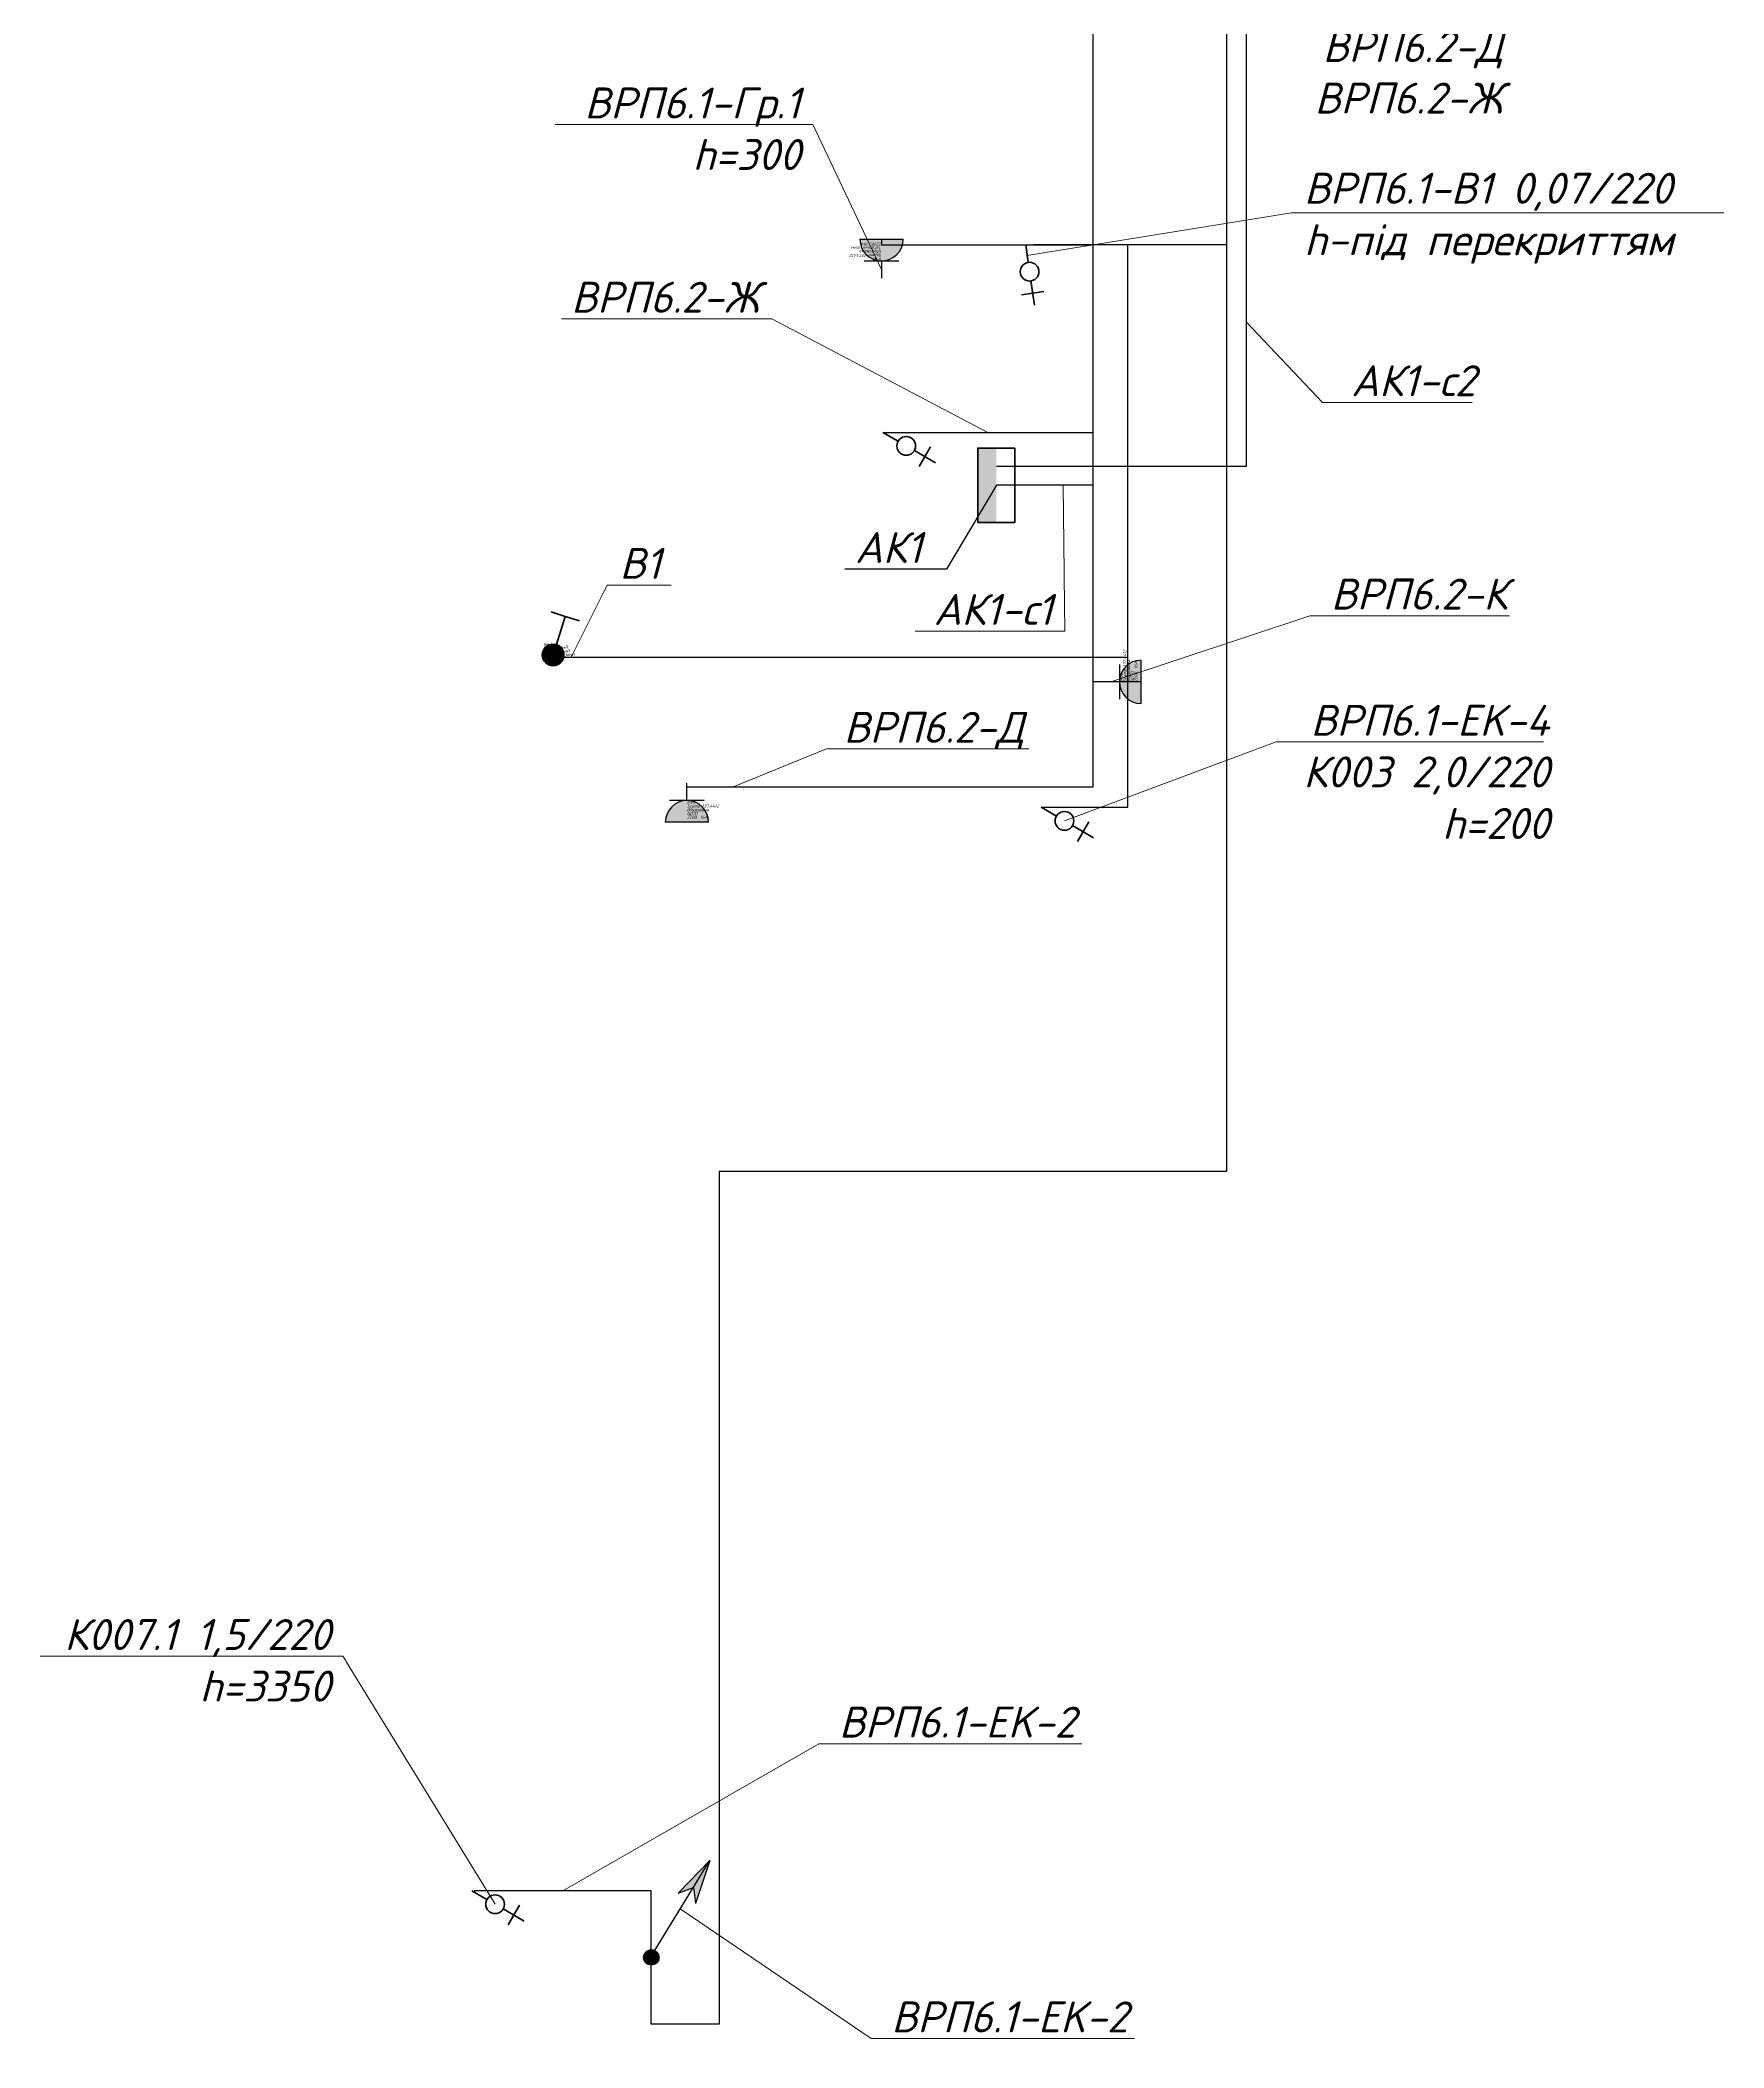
# Model space of a CAD drawing. Header units: millimetres. Extents: x -164867 to 807677, y -316775 to 513985.
# Drawn here: x 137227 to 150838, y 94310 to 110536 of the extents above; entities that cross this region are included whole.
import ezdxf
from ezdxf import colors
from ezdxf.entities.mleader import LeaderData, LeaderLine
from ezdxf.enums import TextEntityAlignment as Align
from ezdxf.math import Vec2, Vec3

# ---------------------------------------------------------------- set-up
doc = ezdxf.new("R2010")
doc.units = ezdxf.units.MM
doc.layers.add('E_Hidden atributes', color=2, linetype='Continuous', plot=False)
for name, color, linetype, lineweight in [('E_Аварійні мережі', 1, 'Continuous', 30), ('E_В лотку', 5, 'Kabl_in_Lotok', 30), ('E_В лотку_аварійні', 1, 'Kabl_in_Lotok', 30), ('E_Вимикачі', 84, 'Continuous', 35), ('E_Обладнання', 84, 'Continuous', 35), ('E_Позначення', 7, 'Continuous', 15), ('E_Розп. мережі', 5, 'Continuous', 30), ('E_Щити', 1, 'Continuous', 50)]:
    doc.layers.add(name, color=color, linetype=linetype, lineweight=lineweight)
doc.styles.add('GOST 2.304', font='isocpeui.ttf')
doc.styles.add('ISO', font='isocpeui.ttf')
doc.styles.add('orientation to layout', font='isocpeui.ttf')
doc.styles.add('ГОСТ 2.304', font='isocpeui.ttf')
doc.linetypes.add('Kabl_in_Lotok', pattern='A,10,[130,ltypeshp.shx,S=1,R=0,X=0,Y=0],1,[130,ltypeshp.shx,S=1,R=90,X=0,Y=-1],1,[130,ltypeshp.shx,S=1,R=0,X=0,Y=0],10', length=22)
doc.linetypes.add('Kabl_in_Tube', pattern='A,10,[133,ltypeshp.shx,S=1,R=0,X=0,Y=0],10', length=20)

# ---------------------------------------------------------------- blocks, each defined once
blk = doc.blocks.new('электровывод')
at = {"color": 0, "linetype": 'ByBlock', "lineweight": -2}
for p, q in [((-122.6, 123.9), (-204.8, 207)), ((-202.4, 127.2), (-125, 203.7)), ((-59.5, 60.1), (0, 0))]:
    blk.add_line(p, q, dxfattribs=at)
blk.add_circle((-91, 92), 44.9, dxfattribs=at)
blk = doc.blocks.new('_None')
blk = doc.blocks.new('*U68')
at = {"lineweight": -2}
h = blk.add_hatch(color=256, dxfattribs=at)
h.paths.add_polyline_path([(8.77, 16.13), (3.9, 10.61), (6.34, 11.65)])
h.paths.add_polyline_path([(8.77, 16.13), (6.34, 11.65), (6.79, 9.05)])
h = blk.add_hatch(color=256, dxfattribs=at)
edge = h.paths.add_edge_path()
edge.add_arc((0.07, 0), 1.28, 0, 360)
for p, q in [((0, 0), (8.77, 16.13)), ((8.77, 16.13), (3.9, 10.61)), ((8.77, 16.13), (6.79, 9.05)), ((3.9, 10.61), (6.34, 11.65)), ((6.34, 11.65), (6.79, 9.05))]:
    blk.add_line(p, q, dxfattribs=at)
blk.add_circle((0.11, 0), 1.24, dxfattribs=at)
blk = doc.blocks.new('*U6')
at = {"lineweight": 40}
h = blk.add_hatch(color=0, dxfattribs=at)
h.dxf.hatch_style = 1
h.paths.add_polyline_path([(300, 150), (-300, 150), (-300, 0), (300, 0)])
at = {"color": 0}
blk.add_lwpolyline([(-300, 300), (300, 300), (300, 0), (-300, 0)], close=True, dxfattribs=at)
blk = doc.blocks.new('*U507')
h = blk.add_hatch(color=0)
h.dxf.hatch_style = 1
h.paths.add_polyline_path([(175, 100, 1), (-175, 100)])
at = {"color": 0, "linetype": 'Continuous', "lineweight": 30}
for p, q in [((0, 275), (0, 415)), ((0, 275), (0, 415)), ((0, 275), (0, 415)), ((140, 275), (-140, 275)), ((175, 100), (-175, 100))]:
    blk.add_line(p, q, dxfattribs=at)
blk.add_arc((0, 100), 175, 0, 180, dxfattribs=at)
at = {"color": 0, "style": 'orientation to layout'}
blk.add_attdef('AMOUNT', text='', height=150, dxfattribs=at).set_placement((147, 422), align=Align.MIDDLE_CENTER)
at = {"layer": 'E_Hidden atributes', "style": 'GOST 2.304'}
for tag, p in [('IP', (0, 248)), ('INSTALATION', (0, 188)), ('LOCATION', (0, 158)), ('VENDOR', (0, 218)), ('COLOR', (0, 100)), ('VOLTAGE_CURRENT', (0, 128))]:
    blk.add_attdef(tag, p, '', height=25, dxfattribs=at)
blk = doc.blocks.new('*U275')
h = blk.add_hatch(color=0)
h.dxf.hatch_style = 1
h.paths.add_polyline_path([(88, 0, 1), (-88, 0, 1)])
at = {"color": 0}
for points in [[(127, 301), (17, 348)], [(34, 81), (127, 301)], [(238, 254), (127, 301)]]:
    blk.add_lwpolyline(points, dxfattribs=at)
blk.add_circle((0, 0), 87.5, dxfattribs=at)
at = {"layer": 'E_Hidden atributes', "style": 'GOST 2.304'}
for tag, p in [('TYPE', (-77, 42)), ('IP', (-72, 75)), ('INSTALATION', (-72, 10)), ('LOCATION', (-72, -20)), ('COLOR', (-72, -88)), ('VENDOR', (-72, -55))]:
    blk.add_attdef(tag, p, '', height=25, dxfattribs=at)

msp = doc.modelspace()

# ---------------------------------------------------------------- linework, layer by layer
at = {"layer": 'E_Аварійні мережі'}
for points in [[(145737.7, 116689.2), (145737.7, 106938.79), (144957.19, 106938.79)], [(144039.8, 107366.57), (145737.7, 107366.57)], [(145737.7, 106938.79), (145737.7, 104498.82), (142456.07, 104498.82)], [(146126.07, 105349.78), (145737.7, 105349.78)]]:
    msp.add_lwpolyline(points, dxfattribs=at)
at = {"layer": 'E_В лотку', "ltscale": 100}
for points in [[(144757.53, 117615.67), (145517.53, 117615.67), (145517.53, 111883.1), (146817.53, 111883.1), (146817.53, 108881.08), (145255.84, 108881.08)], [(146817.53, 109801.17), (146817.53, 101392.95), (142717.53, 101392.95), (142717.53, 94501.17), (142167.53, 94501.17), (142167.53, 95580.34), (140736.07, 95580.34)], [(144028.98, 108926.57), (144028.98, 108881.08), (145737.7, 108881.08)], [(145318.76, 104336.17), (146018.76, 104336.17), (146018.76, 108881.08)]]:
    msp.add_lwpolyline(points, dxfattribs=at)
at = {"layer": 'E_В лотку_аварійні', "ltscale": 100}
msp.add_lwpolyline([(145737.7, 116375.7), (146976.07, 116375.7), (146976.07, 107089.2), (144957.19, 107089.2)], dxfattribs=at)
at = {"layer": 'E_Розп. мережі'}
msp.add_lwpolyline([(141326.15, 105550.71), (146018.76, 105550.71)], dxfattribs=at)

# ---------------------------------------------------------------- block references
at = {"layer": 'E_Аварійні мережі', "rotation": 89.99999999999999}
msp.add_blockref('*U507', (146226.07, 105349.78), dxfattribs=at).add_auto_attribs({'INSTALATION': 'Вбудована', 'IP': 'IP66', 'VENDOR': 'Scame 137.4412', 'LOCATION': 'ЩТЗ1', 'VOLTAGE_CURRENT': '220В, 16А'})
at = {"layer": 'E_Аварійні мережі'}
msp.add_blockref('*U507', (142456.07, 104116.17), dxfattribs=at).add_auto_attribs({'INSTALATION': 'Вбудована', 'IP': 'IP66', 'VENDOR': 'Scame 137.4412', 'LOCATION': 'ЩТЗ1', 'VOLTAGE_CURRENT': '220В, 16А'})
at = {"layer": 'E_Вимикачі', "rotation": 5.336152897364506}
msp.add_blockref('*U275', (141373.96, 105567.3), dxfattribs=at).add_auto_attribs({'INSTALATION': 'Вбудований', 'IP': 'IP44', 'LOCATION': 'Загальні зони', 'TYPE': '1-полюсний'})
at = {"layer": 'E_Обладнання', "rotation": 180}
msp.add_blockref('*U507', (144028.98, 109026.57), dxfattribs=at).add_auto_attribs({'INSTALATION': 'Вбудована', 'IP': 'IP66', 'VENDOR': 'Scame 137.4412', 'LOCATION': 'Загальні зони', 'VOLTAGE_CURRENT': '220В, 16А'})
at = {"layer": 'E_Обладнання', "xscale": -1.687500000021705, "yscale": 1.687500000021705, "zscale": 1.687500000021704}
for p, rotation in [((145194.16, 108881.08), 232.9430245738314), ((144039.8, 107366.57), 284.4892115701171), ((145318.76, 104336.17), 284.4892115701171), ((140716.14, 95580.34), 284.4892115701171)]:
    msp.add_blockref('электровывод', p, dxfattribs=dict(at, rotation=rotation))
at = {"layer": 'E_Розп. мережі', "color": 30, "linetype": 'Kabl_in_Tube', "true_color": 0xf8991e, "xscale": 50, "yscale": 50, "zscale": 50, "rotation": 357.0874877686715}
msp.add_blockref('*U68', (142161.94, 95041.1), dxfattribs=at)
at = {"layer": 'E_Щити', "color": 1, "rotation": 270}
msp.add_blockref('*U6', (144807.19, 106938.79), dxfattribs=at)

# ---------------------------------------------------------------- next in the draw order: leaders
at = {"layer": 'E_Позначення'}
ml = msp.add_multileader_mtext('Standard', dxfattribs=at)
ml.set_content('АК1-с1\\PВРП6.2-Д\\PВРП6.2-Ж', color=256, style='ГОСТ 2.304')
ml.set_leader_properties(color=256, linetype='ByLayer', lineweight=-1)
ml.set_arrow_properties(name='NONE')
ml.build(insert=Vec2(0, 0))
ml.multileader.update_dxf_attribs({"has_dogleg": 0, "text_left_attachment_type": 6, "text_right_attachment_type": 6, "dogleg_length": 0, "arrow_head_size": 1})
ctx = ml.context
ctx.base_point, ctx.char_height, ctx.arrow_head_size, ctx.landing_gap_size, ctx.plane_origin = Vec3(147405.17, 110726.45), 250, 1, 100, Vec3(160776.27, 108410.34)
ctx.left_attachment, ctx.right_attachment, ctx.text_align_type = 6, 6, 2
notes = []
notes.append((ctx, [(0, (1, 1, 0), (147405.17, 110726.45), (1, 0), 0, [(0, [(145737.7, 111332.08)], 0, [])])]))
ctx.mtext.insert, ctx.mtext.alignment, ctx.mtext.flow_direction = Vec3(149052.14, 111026.45), 3, 5
ctx.mtext.has_bg_fill, ctx.mtext.bg_color, ctx.mtext.bg_scale_factor, ctx.mtext.bg_transparency, ctx.mtext.use_window_bg_color = 1, -1027028792, 1.5, 0, 1
ml = msp.add_multileader_mtext('Standard', dxfattribs=at)
ml.set_content('ВРП6.1-В1 0,07/220\\Ph-під перекриттям', color=256, style='ГОСТ 2.304')
ml.set_leader_properties(color=256, linetype='ByLayer', lineweight=-1)
ml.set_arrow_properties(name='NONE')
ml.build(insert=Vec2(0, 0))
ml.multileader.update_dxf_attribs({"has_dogleg": 0, "text_left_attachment_type": 6, "text_right_attachment_type": 6, "dogleg_length": 0, "arrow_head_size": 1})
ctx = ml.context
ctx.base_point, ctx.char_height, ctx.arrow_head_size, ctx.landing_gap_size, ctx.plane_origin = Vec3(147343.88, 109139.52), 250, 1, 100, Vec3(164930.02, 108330.99)
ctx.left_attachment, ctx.right_attachment = 6, 6
notes.append((ctx, [(0, (1, 1, 0), (147343.88, 109139.52), (1, 0), 0, [(0, [(145206.52, 108795.87)], 0, [])])]))
ctx.mtext.insert, ctx.mtext.flow_direction = Vec3(147443.88, 109464.52), 5
ctx.mtext.has_bg_fill, ctx.mtext.bg_color, ctx.mtext.bg_scale_factor, ctx.mtext.bg_transparency, ctx.mtext.use_window_bg_color = 1, -1027028792, 1.5, 0, 1
ml = msp.add_multileader_mtext('Standard', dxfattribs=at)
ml.set_content('ВРП6.2-Ж', color=256, style='ГОСТ 2.304')
ml.set_leader_properties(color=256, linetype='ByLayer', lineweight=-1)
ml.set_arrow_properties(name='NONE')
ml.build(insert=Vec2(0, 0))
ml.multileader.update_dxf_attribs({"has_dogleg": 0, "text_left_attachment_type": 6, "text_right_attachment_type": 6, "dogleg_length": 0, "arrow_head_size": 1})
ctx = ml.context
ctx.base_point, ctx.char_height, ctx.arrow_head_size, ctx.landing_gap_size, ctx.plane_origin = Vec3(141395.69, 108283.57), 250, 1, 100, Vec3(163775.66, 106816.48)
ctx.left_attachment, ctx.right_attachment, ctx.text_align_type = 6, 6, 2
notes.append((ctx, [(1, (1, 1, 0), (143142.66, 108283.57), (-1, 0), 0, [(0, [(144888.75, 107366.57)], 0, [])])]))
ctx.mtext.insert, ctx.mtext.alignment, ctx.mtext.flow_direction = Vec3(143042.66, 108583.57), 3, 5
ctx.mtext.has_bg_fill, ctx.mtext.bg_color, ctx.mtext.bg_scale_factor, ctx.mtext.bg_transparency, ctx.mtext.use_window_bg_color = 1, -1027028792, 1.5, 0, 1
at = {"layer": 'E_Позначення', "color": 7, "lineweight": 9}
ml = msp.add_multileader_mtext('Standard', dxfattribs=at)
ml.set_content('АК1', color=7, style='ISO')
ml.set_leader_properties()
ml.set_arrow_properties(name='NONE')
ml.build(insert=Vec2(0, 0))
ml.multileader.update_dxf_attribs({"has_text_frame": 1, "text_left_attachment_type": 7, "text_right_attachment_type": 8, "dogleg_length": 100, "arrow_head_size": 200})
ctx = ml.context
ctx.base_point, ctx.char_height, ctx.arrow_head_size, ctx.landing_gap_size, ctx.plane_origin = Vec3(143641.04, 106310.78), 250, 200, 100, Vec3(90349.65, 105244.77)
ctx.left_attachment, ctx.right_attachment, ctx.text_align_type = 7, 8, 2
notes.append((ctx, [(0, (1, 1, 0), (144555.25, 106260.78), (-1, 0), 100, [(0, [(144957.19, 106938.79)], 0, [])])]))
ctx.mtext.insert, ctx.mtext.alignment, ctx.mtext.line_spacing_factor, ctx.mtext.flow_direction = Vec3(144355.25, 106560.78), 3, 0.72, 5
ctx.mtext.has_bg_fill, ctx.mtext.bg_color, ctx.mtext.bg_scale_factor, ctx.mtext.bg_transparency, ctx.mtext.use_window_bg_color = 1, -1027028792, 1.5, 0, 1
at = {"layer": 'E_Позначення'}
ml = msp.add_multileader_mtext('Standard', dxfattribs=at)
ml.set_content('В1', color=256, style='ГОСТ 2.304')
ml.set_leader_properties(color=256, linetype='ByLayer', lineweight=-1)
ml.set_arrow_properties(name='NONE')
ml.build(insert=Vec2(0, 0))
ml.multileader.update_dxf_attribs({"has_dogleg": 0, "text_left_attachment_type": 6, "text_right_attachment_type": 6, "text_top_attachment_type": 10, "dogleg_length": 0, "arrow_head_size": 1})
ctx = ml.context
ctx.base_point, ctx.char_height, ctx.arrow_head_size, ctx.landing_gap_size, ctx.plane_origin = Vec3(141811.41, 106132.75), 250, 1, 100, Vec3(141744.36, 104841.94)
ctx.left_attachment, ctx.right_attachment = 6, 6
notes.append((ctx, [(0, (1, 1, 0), (141811.41, 106132.75), (1, 0), 0, [(2, [(141520.33, 105550.71)], 0, [])])]))
ctx.mtext.insert, ctx.mtext.flow_direction = Vec3(141911.41, 106432.75), 5
ctx.mtext.has_bg_fill, ctx.mtext.bg_color, ctx.mtext.bg_scale_factor, ctx.mtext.bg_transparency, ctx.mtext.use_window_bg_color = 1, -1027028792, 1.5, 0, 1
ml = msp.add_multileader_mtext('Standard', dxfattribs=at)
ml.set_content('ВРП6.2-Д', color=256, style='ГОСТ 2.304')
ml.set_leader_properties(color=256, linetype='ByLayer', lineweight=-1)
ml.set_arrow_properties(name='NONE')
ml.build(insert=Vec2(0, 0))
ml.multileader.update_dxf_attribs({"has_dogleg": 0, "text_left_attachment_type": 6, "text_right_attachment_type": 6, "dogleg_length": 0, "arrow_head_size": 1})
ctx = ml.context
ctx.base_point, ctx.char_height, ctx.arrow_head_size, ctx.landing_gap_size, ctx.plane_origin = Vec3(143583.86, 104807.49), 250, 1, 100, Vec3(162371.25, 103948.73)
ctx.left_attachment, ctx.right_attachment, ctx.text_align_type = 6, 6, 2
notes.append((ctx, [(0, (1, 1, 0), (143583.86, 104807.49), (1, 0), 0, [(0, [(142824.17, 104498.82)], 0, [])])]))
ctx.mtext.insert, ctx.mtext.alignment, ctx.mtext.flow_direction = Vec3(145180.83, 105107.49), 3, 5
ctx.mtext.has_bg_fill, ctx.mtext.bg_color, ctx.mtext.bg_scale_factor, ctx.mtext.bg_transparency, ctx.mtext.use_window_bg_color = 1, -1027028792, 1.5, 0, 1
ml = msp.add_multileader_mtext('Standard', dxfattribs=at)
ml.set_content('ВРП6.1-EK-4\\PК003 2,0/220\\Ph=200', color=256, style='ГОСТ 2.304')
ml.set_leader_properties(color=256, linetype='ByLayer', lineweight=-1)
ml.set_arrow_properties(name='NONE')
ml.build(insert=Vec2(0, 0))
ml.multileader.update_dxf_attribs({"has_dogleg": 0, "text_left_attachment_type": 6, "text_right_attachment_type": 6, "dogleg_length": 0, "arrow_head_size": 1})
ctx = ml.context
ctx.base_point, ctx.char_height, ctx.arrow_head_size, ctx.landing_gap_size, ctx.plane_origin = Vec3(147218.75, 104864.05), 250, 1, 100, Vec3(165054.61, 103786.08)
ctx.left_attachment, ctx.right_attachment, ctx.text_align_type = 6, 6, 2
notes.append((ctx, [(0, (1, 1, 0), (147218.75, 104864.05), (1, 0), 0, [(0, [(145507.53, 104226.3)], 0, [])])]))
ctx.mtext.insert, ctx.mtext.alignment, ctx.mtext.flow_direction = Vec3(149427.65, 105164.05), 3, 5
ctx.mtext.has_bg_fill, ctx.mtext.bg_color, ctx.mtext.bg_scale_factor, ctx.mtext.bg_transparency, ctx.mtext.use_window_bg_color = 1, -1027028792, 1.5, 0, 1
ml = msp.add_multileader_mtext('Standard', dxfattribs=at)
ml.set_content('К007.1 1,5/220\\Ph=3350', color=256, style='ГОСТ 2.304')
ml.set_leader_properties(color=256, linetype='ByLayer', lineweight=-1)
ml.set_arrow_properties(name='NONE')
ml.build(insert=Vec2(0, 0))
ml.multileader.update_dxf_attribs({"has_dogleg": 0, "text_left_attachment_type": 6, "text_right_attachment_type": 6, "dogleg_length": 0, "arrow_head_size": 1})
ctx = ml.context
ctx.base_point, ctx.char_height, ctx.arrow_head_size, ctx.landing_gap_size, ctx.plane_origin = Vec3(137211.01, 97475.52), 250, 1, 100, Vec3(160452, 95030.24)
ctx.left_attachment, ctx.right_attachment, ctx.text_align_type = 6, 6, 2
notes.append((ctx, [(1, (1, 1, 0), (139675.03, 97475.52), (-1, 0), 0, [(0, [(140904.91, 95470.46)], 0, [])])]))
ctx.mtext.insert, ctx.mtext.alignment, ctx.mtext.flow_direction = Vec3(139575.03, 97775.52), 3, 5
ctx.mtext.has_bg_fill, ctx.mtext.bg_color, ctx.mtext.bg_scale_factor, ctx.mtext.bg_transparency, ctx.mtext.use_window_bg_color = 1, -1027028792, 1.5, 0, 1
ml = msp.add_multileader_mtext('Standard', dxfattribs=at)
ml.set_content('ВРП6.1-EK-2', color=256, style='ГОСТ 2.304')
ml.set_leader_properties(color=256, linetype='ByLayer', lineweight=-1)
ml.set_arrow_properties(name='NONE')
ml.build(insert=Vec2(0, 0))
ml.multileader.update_dxf_attribs({"has_dogleg": 0, "text_left_attachment_type": 6, "text_right_attachment_type": 6, "dogleg_length": 0, "arrow_head_size": 1})
ctx = ml.context
ctx.base_point, ctx.char_height, ctx.arrow_head_size, ctx.landing_gap_size, ctx.plane_origin = Vec3(143522.3, 96767.9), 250, 1, 100, Vec3(160998.88, 95140.12)
ctx.left_attachment, ctx.right_attachment, ctx.text_align_type = 6, 6, 2
notes.append((ctx, [(0, (1, 1, 0), (143522.3, 96767.9), (1, 0), 0, [(0, [(141451.8, 95580.34)], 0, [])])]))
ctx.mtext.insert, ctx.mtext.alignment, ctx.mtext.flow_direction = Vec3(145598.06, 97067.9), 3, 5
ctx.mtext.has_bg_fill, ctx.mtext.bg_color, ctx.mtext.bg_scale_factor, ctx.mtext.bg_transparency, ctx.mtext.use_window_bg_color = 1, -1027028792, 1.5, 0, 1
ml = msp.add_multileader_mtext('Standard', dxfattribs=at)
ml.set_content('ВРП6.1-EK-2', color=256, style='ГОСТ 2.304')
ml.set_leader_properties(color=256, linetype='ByLayer', lineweight=-1)
ml.set_arrow_properties(name='NONE')
ml.build(insert=Vec2(0, 0))
ml.multileader.update_dxf_attribs({"has_dogleg": 0, "text_left_attachment_type": 6, "text_right_attachment_type": 6, "dogleg_length": 0, "arrow_head_size": 1})
ctx = ml.context
ctx.base_point, ctx.char_height, ctx.arrow_head_size, ctx.landing_gap_size, ctx.plane_origin = Vec3(143945.73, 94385.15), 250, 1, 100, Vec3(161948.48, 94992.46)
ctx.left_attachment, ctx.right_attachment, ctx.text_align_type = 6, 6, 2
notes.append((ctx, [(0, (1, 1, 0), (143945.73, 94385.15), (1, 0), 0, [(0, [(142401.4, 95432.68)], 0, [])])]))
ctx.mtext.insert, ctx.mtext.alignment, ctx.mtext.flow_direction = Vec3(146021.49, 94685.15), 3, 5
ctx.mtext.has_bg_fill, ctx.mtext.bg_color, ctx.mtext.bg_scale_factor, ctx.mtext.bg_transparency, ctx.mtext.use_window_bg_color = 1, -1027028792, 1.5, 0, 1
for ctx, leaders in notes:
    for number, flags, end, landing, length, lines in leaders:
        leader = LeaderData()
        leader.index, (leader.has_last_leader_line, leader.has_dogleg_vector, leader.attachment_direction) = number, flags
        leader.last_leader_point, leader.dogleg_vector, leader.dogleg_length = Vec3(end), Vec3(landing), length
        for number, points, colour, breaks in lines:
            line = LeaderLine()
            line.index, line.vertices, line.color, line.breaks = number, Vec3.list(points), colors.encode_raw_color(colour), breaks
            leader.lines.append(line)
        ctx.leaders.append(leader)

# ---------------------------------------------------------------- next in the draw order: leaders
ml = msp.add_multileader_mtext('Standard', dxfattribs=at)
ml.set_content('ВРП6.1-Гр.1\\Ph=300', color=256, style='ГОСТ 2.304')
ml.set_leader_properties(color=256, linetype='ByLayer', lineweight=-1)
ml.set_arrow_properties(name='NONE')
ml.build(insert=Vec2(0, 0))
ml.multileader.update_dxf_attribs({"has_dogleg": 0, "text_left_attachment_type": 6, "text_right_attachment_type": 6, "dogleg_length": 0, "arrow_head_size": 1})
ctx = ml.context
ctx.base_point, ctx.char_height, ctx.arrow_head_size, ctx.landing_gap_size, ctx.plane_origin = Vec3(141458.81, 109853.66), 250, 1, 100, Vec3(163813.75, 108944.51)
ctx.left_attachment, ctx.right_attachment, ctx.text_align_type = 6, 6, 2
notes = []
notes.append((ctx, [(1, (1, 1, 0), (143473.58, 109853.66), (-1, 0), 0, [(0, [(144028.98, 108681.57)], 0, [])])]))
ctx.mtext.insert, ctx.mtext.alignment, ctx.mtext.flow_direction = Vec3(143373.58, 110153.66), 3, 5
ctx.mtext.has_bg_fill, ctx.mtext.bg_color, ctx.mtext.bg_scale_factor, ctx.mtext.bg_transparency, ctx.mtext.use_window_bg_color = 1, -1027028792, 1.5, 0, 1
ml = msp.add_multileader_mtext('Standard', dxfattribs=at)
ml.set_content('АК1-с2', color=256, style='ГОСТ 2.304')
ml.set_leader_properties(color=256, linetype='ByLayer', lineweight=-1)
ml.set_arrow_properties(name='NONE')
ml.build(insert=Vec2(0, 0))
ml.multileader.update_dxf_attribs({"has_dogleg": 0, "text_left_attachment_type": 6, "text_right_attachment_type": 6, "dogleg_length": 0, "arrow_head_size": 1})
ctx = ml.context
ctx.base_point, ctx.char_height, ctx.arrow_head_size, ctx.landing_gap_size, ctx.plane_origin = Vec3(147594.08, 107608.86), 250, 1, 100, Vec3(165565.84, 105981.07)
ctx.left_attachment, ctx.right_attachment, ctx.text_align_type = 6, 6, 2
notes.append((ctx, [(0, (1, 1, 0), (147594.08, 107608.86), (1, 0), 0, [(0, [(146976.07, 108258.64)], 0, [])])]))
ctx.mtext.insert, ctx.mtext.alignment, ctx.mtext.flow_direction = Vec3(148832.15, 107908.86), 3, 5
ctx.mtext.has_bg_fill, ctx.mtext.bg_color, ctx.mtext.bg_scale_factor, ctx.mtext.bg_transparency, ctx.mtext.use_window_bg_color = 1, -1027028792, 1.5, 0, 1
ml = msp.add_multileader_mtext('Standard', dxfattribs=at)
ml.set_content('АК1-с1', color=256, style='ГОСТ 2.304')
ml.set_leader_properties(color=256, linetype='ByLayer', lineweight=-1)
ml.set_arrow_properties(name='NONE')
ml.build(insert=Vec2(0, 0))
ml.multileader.update_dxf_attribs({"has_dogleg": 0, "text_left_attachment_type": 6, "text_right_attachment_type": 6, "dogleg_length": 0, "arrow_head_size": 1})
ctx = ml.context
ctx.base_point, ctx.char_height, ctx.arrow_head_size, ctx.landing_gap_size, ctx.plane_origin = Vec3(144213.98, 105760.37), 250, 1, 100, Vec3(160534.24, 104017.05)
ctx.left_attachment, ctx.right_attachment, ctx.text_align_type = 6, 6, 2
notes.append((ctx, [(1, (1, 1, 0), (145511.52, 105760.37), (-1, 0), 0, [(0, [(145495.66, 106938.79)], 0, [])])]))
ctx.mtext.insert, ctx.mtext.alignment, ctx.mtext.flow_direction = Vec3(145411.52, 106060.37), 3, 5
ctx.mtext.has_bg_fill, ctx.mtext.bg_color, ctx.mtext.bg_scale_factor, ctx.mtext.bg_transparency, ctx.mtext.use_window_bg_color = 1, -1027028792, 1.5, 0, 1
ml = msp.add_multileader_mtext('Standard', dxfattribs=at)
ml.set_content('ВРП6.2-К', color=256, style='ГОСТ 2.304')
ml.set_leader_properties(color=256, linetype='ByLayer', lineweight=-1)
ml.set_arrow_properties(name='NONE')
ml.build(insert=Vec2(0, 0))
ml.multileader.update_dxf_attribs({"has_dogleg": 0, "text_left_attachment_type": 6, "text_right_attachment_type": 6, "dogleg_length": 0, "arrow_head_size": 1})
ctx = ml.context
ctx.base_point, ctx.char_height, ctx.arrow_head_size, ctx.landing_gap_size, ctx.plane_origin = Vec3(147490, 105884.15), 250, 1, 100, Vec3(146928.22, 119561.26)
ctx.left_attachment, ctx.right_attachment, ctx.text_align_type = 6, 6, 2
notes.append((ctx, [(0, (1, 1, 0), (147490, 105884.15), (1, 0), 0, [(0, [(145881.07, 105349.78)], 0, [])])]))
ctx.mtext.insert, ctx.mtext.alignment, ctx.mtext.flow_direction = Vec3(149085.26, 106184.15), 3, 5
ctx.mtext.has_bg_fill, ctx.mtext.bg_color, ctx.mtext.bg_scale_factor, ctx.mtext.bg_transparency, ctx.mtext.use_window_bg_color = 1, -1027028792, 1.5, 0, 1
for ctx, leaders in notes:
    for number, flags, end, landing, length, lines in leaders:
        leader = LeaderData()
        leader.index, (leader.has_last_leader_line, leader.has_dogleg_vector, leader.attachment_direction) = number, flags
        leader.last_leader_point, leader.dogleg_vector, leader.dogleg_length = Vec3(end), Vec3(landing), length
        for number, points, colour, breaks in lines:
            line = LeaderLine()
            line.index, line.vertices, line.color, line.breaks = number, Vec3.list(points), colors.encode_raw_color(colour), breaks
            leader.lines.append(line)
        ctx.leaders.append(leader)

doc.saveas('drawing.dxf')
